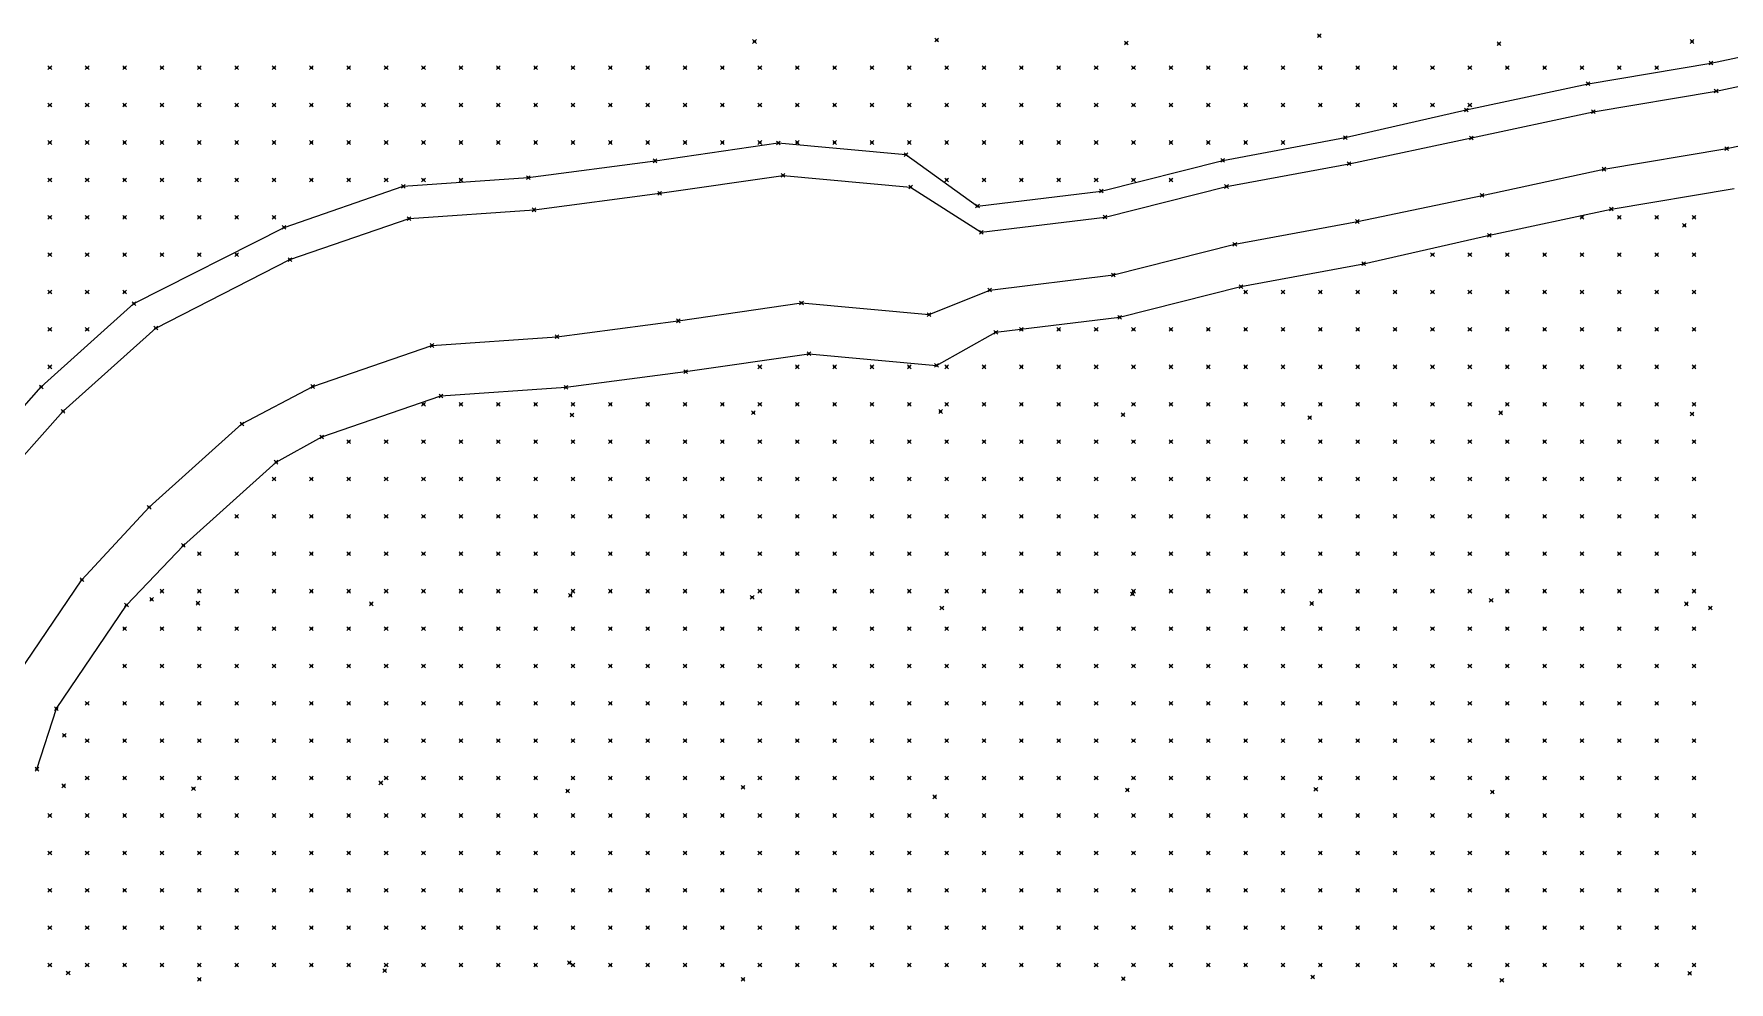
# Model space of a CAD drawing. Header units: metres. Extents: x 441556 to 446409, y 432338 to 461058.
# Drawn here: x 445470.1 to 445606.2, y 434609.2 to 434685.3 of the extents above; entities that cross this region are included whole.
import ezdxf

# ---------------------------------------------------------------- set-up
doc = ezdxf.new("R2010")
doc.units = ezdxf.units.M
doc.header["$MEASUREMENT"] = 0
doc.header["$PDMODE"] = 35
doc.header["$PDSIZE"] = 0.15
for name, color, linetype, lineweight in [('DTM-BRE-RevN_GRP_CANAL IRIGATIE JOS', 2, 'Continuous', 0), ('DTM-BRE-RevN_GRP_CANAL IRIGATIE SUS', 2, 'Continuous', 0), ('DTM-NOK-RevN_LIDAR_co_lidar', 91, 'Continuous', 0), ('DTM-NOK-RevN_RTK', 32, 'Continuous', 0)]:
    doc.layers.add(name, color=color, linetype=linetype, lineweight=lineweight)

msp = doc.modelspace()

# ---------------------------------------------------------------- linework, layer by layer
at = {"layer": 'DTM-BRE-RevN_GRP_CANAL IRIGATIE JOS'}
for p, q in [((445604.711, 434682.953, 325.174), (445614.491, 434685.056, 325.345)), ((445594.847, 434681.3, 325.002), (445604.711, 434682.953, 325.174)), ((445585.066, 434679.196, 324.831), (445594.847, 434681.3, 325.002)), ((445575.359, 434676.979, 324.831), (445585.066, 434679.196, 324.831)), ((445565.521, 434675.146, 324.488), (445575.359, 434676.979, 324.831)), ((445519.956, 434675.114, 323.631), (445529.853, 434676.551, 323.631)), ((445529.853, 434676.551, 323.631), (445540.094, 434675.613, 323.802)), ((445540.094, 434675.613, 323.802), (445545.843, 434671.481, 323.745)), ((445509.785, 434673.771, 323.174), (445519.956, 434675.114, 323.631)), ((445555.772, 434672.692, 324.202), (445565.521, 434675.146, 324.488)), ((445490.182, 434669.779, 322.774), (445499.751, 434673.069, 323.06)), ((445499.751, 434673.069, 323.06), (445509.785, 434673.771, 323.174)), ((445596.711, 434671.242, 325.06), (445606.575, 434672.896, 325.231)), ((445545.843, 434671.481, 323.745), (445555.772, 434672.692, 324.202)), ((445586.93, 434669.139, 324.888), (445596.711, 434671.242, 325.06)), ((445478.134, 434663.661, 322.431), (445490.182, 434669.779, 322.774)), ((445576.829, 434666.856, 324.888), (445586.93, 434669.139, 324.888)), ((445566.99, 434665.024, 324.545), (445576.829, 434666.856, 324.888)), ((445557.242, 434662.569, 324.26), (445566.99, 434665.024, 324.545)), ((445470.691, 434656.982, 322.431), (445478.134, 434663.661, 322.431)), ((445547.313, 434661.359, 323.802), (445557.242, 434662.569, 324.26)), ((445542.548, 434658.704, 323.802), (445547.313, 434661.359, 323.802)), ((445522.411, 434658.206, 323.631), (445532.307, 434659.642, 323.631)), ((445532.307, 434659.642, 323.631), (445542.548, 434658.704, 323.802)), ((445512.811, 434656.955, 323.174), (445522.411, 434658.206, 323.631)), ((445462.669, 434647.901, 322.431), (445470.691, 434656.982, 322.431)), ((445502.776, 434656.253, 323.06), (445512.811, 434656.955, 323.174)), ((445493.208, 434652.964, 322.774), (445502.776, 434656.253, 323.06)), ((445489.545, 434650.944, 322.431), (445493.208, 434652.964, 322.774)), ((445482.102, 434644.265, 322.431), (445489.545, 434650.944, 322.431)), ((445477.537, 434639.483, 322.431), (445482.102, 434644.265, 322.431)), ((445471.913, 434631.175, 322.317), (445477.537, 434639.483, 322.431)), ((445470.345, 434626.317, 322.774), (445471.913, 434631.175, 322.317))]:
    msp.add_line(p, q, dxfattribs=at)
at = {"layer": 'DTM-BRE-RevN_GRP_CANAL IRIGATIE SUS'}
for p, q in [((445605.127, 434680.706, 323.06), (445614.908, 434682.809, 323.231)), ((445595.263, 434679.052, 322.888), (445605.127, 434680.706, 323.06)), ((445585.483, 434676.949, 322.717), (445595.263, 434679.052, 322.888)), ((445575.663, 434674.887, 322.774), (445585.483, 434676.949, 322.717)), ((445605.981, 434676.099, 323.06), (445615.762, 434678.202, 323.231)), ((445596.117, 434674.445, 322.888), (445605.981, 434676.099, 323.06)), ((445565.824, 434673.054, 322.431), (445575.663, 434674.887, 322.774)), ((445586.337, 434672.342, 322.717), (445596.117, 434674.445, 322.888)), ((445520.334, 434672.513, 321.517), (445530.23, 434673.95, 321.517)), ((445530.23, 434673.95, 321.517), (445540.471, 434673.011, 321.688)), ((445540.471, 434673.011, 321.688), (445546.147, 434669.389, 321.688)), ((445556.076, 434670.599, 322.145), (445565.824, 434673.054, 322.431)), ((445510.251, 434671.184, 321.06), (445520.334, 434672.513, 321.517)), ((445576.336, 434670.25, 322.774), (445586.337, 434672.342, 322.717)), ((445490.648, 434667.192, 320.66), (445500.216, 434670.482, 320.945)), ((445500.216, 434670.482, 320.945), (445510.251, 434671.184, 321.06)), ((445546.147, 434669.389, 321.688), (445556.076, 434670.599, 322.145)), ((445566.498, 434668.417, 322.431), (445576.336, 434670.25, 322.774)), ((445556.749, 434665.962, 322.145), (445566.498, 434668.417, 322.431)), ((445479.89, 434661.704, 320.317), (445490.648, 434667.192, 320.66)), ((445541.957, 434662.776, 321.688), (445546.82, 434664.752, 321.688)), ((445546.82, 434664.752, 321.688), (445556.749, 434665.962, 322.145)), ((445521.82, 434662.277, 321.517), (445531.716, 434663.714, 321.517)), ((445531.716, 434663.714, 321.517), (445541.957, 434662.776, 321.688)), ((445512.082, 434661.004, 321.06), (445521.82, 434662.277, 321.517)), ((445472.447, 434655.026, 320.317), (445479.89, 434661.704, 320.317)), ((445502.048, 434660.302, 320.945), (445512.082, 434661.004, 321.06)), ((445492.479, 434657.013, 320.66), (445502.048, 434660.302, 320.945)), ((445486.797, 434654.006, 320.317), (445492.479, 434657.013, 320.66)), ((445464.956, 434646.606, 320.317), (445472.447, 434655.026, 320.317)), ((445479.354, 434647.328, 320.317), (445486.797, 434654.006, 320.317)), ((445473.957, 434641.51, 320.317), (445479.354, 434647.328, 320.317)), ((445468.333, 434633.202, 320.088), (445473.957, 434641.51, 320.317))]:
    msp.add_line(p, q, dxfattribs=at)
at = {"layer": 'DTM-NOK-RevN_LIDAR_co_lidar'}
for p in [(445471.381, 434682.586, 323.142), (445474.38, 434682.586, 322.994), (445477.38, 434682.586, 323.061), (445480.379, 434682.586, 323.021), (445483.378, 434682.586, 323.066), (445486.378, 434682.586, 323.165), (445489.377, 434682.586, 323.208), (445492.377, 434682.586, 323.25), (445495.376, 434682.586, 323.25), (445498.375, 434682.586, 323.309), (445501.375, 434682.586, 323.37), (445504.374, 434682.586, 323.486), (445507.373, 434682.586, 323.606), (445510.373, 434682.586, 323.711), (445513.372, 434682.586, 323.8), (445516.372, 434682.586, 323.915), (445519.371, 434682.586, 323.909), (445522.37, 434682.586, 323.842), (445525.37, 434682.586, 323.791), (445528.369, 434682.586, 323.853), (445531.369, 434682.586, 323.909), (445534.368, 434682.586, 323.91), (445537.367, 434682.586, 323.986), (445540.367, 434682.586, 324.079), (445543.366, 434682.586, 324.11), (445546.365, 434682.586, 324.187), (445549.365, 434682.586, 324.301), (445552.364, 434682.586, 324.273), (445555.364, 434682.586, 324.287), (445558.363, 434682.586, 324.33), (445561.362, 434682.586, 324.383), (445564.362, 434682.586, 324.463), (445567.361, 434682.586, 324.581), (445570.361, 434682.586, 324.685), (445573.36, 434682.586, 324.779), (445576.359, 434682.586, 324.823), (445579.359, 434682.586, 324.863), (445582.358, 434682.586, 324.899), (445585.357, 434682.586, 324.937), (445588.357, 434682.586, 324.978), (445591.356, 434682.586, 324.988), (445594.356, 434682.586, 325.036), (445597.355, 434682.586, 325.049), (445600.354, 434682.586, 324.927), (445471.381, 434679.586, 323.891), (445474.38, 434679.586, 323.892), (445477.38, 434679.586, 323.767), (445480.379, 434679.586, 323.619), (445483.378, 434679.586, 323.543), (445486.378, 434679.586, 323.46), (445489.377, 434679.586, 323.489), (445492.377, 434679.586, 323.583), (445495.376, 434679.586, 323.576), (445498.375, 434679.586, 323.596), (445501.375, 434679.586, 323.598), (445504.374, 434679.586, 323.484), (445507.373, 434679.586, 323.543), (445510.373, 434679.586, 323.659), (445513.372, 434679.586, 323.754), (445516.372, 434679.586, 323.777), (445519.371, 434679.586, 323.832), (445522.37, 434679.586, 323.851), (445525.37, 434679.586, 323.821), (445528.369, 434679.586, 323.915), (445531.369, 434679.586, 324.007), (445534.368, 434679.586, 324.052), (445537.367, 434679.586, 324.127), (445540.367, 434679.586, 324.164), (445543.366, 434679.586, 324.18), (445546.365, 434679.586, 324.175), (445549.365, 434679.586, 324.222), (445552.364, 434679.586, 324.259), (445555.364, 434679.586, 324.335), (445558.363, 434679.586, 324.452), (445561.362, 434679.586, 324.537), (445564.362, 434679.586, 324.612), (445567.361, 434679.586, 324.689), (445570.361, 434679.586, 324.828), (445573.36, 434679.586, 324.992), (445576.359, 434679.586, 325.067), (445579.359, 434679.586, 325.035), (445582.358, 434679.586, 324.98), (445585.357, 434679.586, 324.833), (445471.381, 434676.587, 324.33), (445474.38, 434676.587, 324.237), (445477.38, 434676.587, 324.149), (445480.379, 434676.587, 323.881), (445483.378, 434676.587, 323.588), (445486.378, 434676.587, 323.487), (445489.377, 434676.587, 323.551), (445492.377, 434676.587, 323.757), (445495.376, 434676.587, 323.779), (445498.375, 434676.587, 323.61), (445501.375, 434676.587, 323.443), (445504.374, 434676.587, 323.438), (445507.373, 434676.587, 323.546), (445510.373, 434676.587, 323.631), (445513.372, 434676.587, 323.806), (445516.372, 434676.587, 323.762), (445519.371, 434676.587, 323.865), (445522.37, 434676.587, 323.837), (445525.37, 434676.587, 323.77), (445528.369, 434676.587, 323.879), (445531.369, 434676.587, 323.977), (445534.368, 434676.587, 323.999), (445537.367, 434676.587, 324.163), (445540.367, 434676.587, 324.222), (445543.366, 434676.587, 324.299), (445546.365, 434676.587, 324.338), (445549.365, 434676.587, 324.337), (445552.364, 434676.587, 324.425), (445555.364, 434676.587, 324.485), (445558.363, 434676.587, 324.622), (445561.362, 434676.587, 324.768), (445564.362, 434676.587, 324.776), (445567.361, 434676.587, 324.832), (445570.361, 434676.587, 324.886), (445471.381, 434673.587, 324.174), (445474.38, 434673.587, 324.385), (445477.38, 434673.587, 324.206), (445480.379, 434673.587, 323.703), (445483.378, 434673.587, 323.461), (445486.378, 434673.587, 323.401), (445489.377, 434673.587, 323.406), (445492.377, 434673.587, 323.386), (445495.376, 434673.587, 323.25), (445498.375, 434673.587, 323.129), (445501.375, 434673.587, 323.147), (445504.374, 434673.587, 323.045), (445543.366, 434673.587, 323.9), (445546.365, 434673.587, 324.094), (445549.365, 434673.587, 324.192), (445552.364, 434673.587, 324.359), (445555.364, 434673.587, 324.4), (445558.363, 434673.587, 324.442), (445561.362, 434673.587, 324.496), (445471.381, 434670.588, 324.069), (445474.38, 434670.588, 324.106), (445477.38, 434670.588, 323.899), (445480.379, 434670.588, 323.657), (445483.378, 434670.588, 323.432), (445486.378, 434670.588, 323.186), (445489.377, 434670.588, 322.986), (445594.356, 434670.588, 324.885), (445597.355, 434670.588, 325.041), (445600.354, 434670.588, 325.244), (445603.354, 434670.588, 325.429), (445471.381, 434667.589, 324.002), (445474.38, 434667.589, 323.664), (445477.38, 434667.589, 323.608), (445480.379, 434667.589, 323.386), (445483.378, 434667.589, 322.957), (445486.378, 434667.589, 322.737), (445582.358, 434667.589, 324.52), (445585.357, 434667.589, 324.343), (445588.357, 434667.589, 324.563), (445591.356, 434667.589, 324.934), (445594.356, 434667.589, 325.177), (445597.355, 434667.589, 325.327), (445600.354, 434667.589, 325.351), (445603.354, 434667.589, 325.423), (445471.381, 434664.589, 324.007), (445474.38, 434664.589, 323.58), (445477.38, 434664.589, 323.223), (445567.361, 434664.589, 323.664), (445570.361, 434664.589, 324.497), (445573.36, 434664.589, 324.711), (445576.359, 434664.589, 324.721), (445579.359, 434664.589, 324.795), (445582.358, 434664.589, 324.837), (445585.357, 434664.589, 324.845), (445588.357, 434664.589, 324.925), (445591.356, 434664.589, 325.076), (445594.356, 434664.589, 325.119), (445597.355, 434664.589, 325.204), (445600.354, 434664.589, 325.28), (445603.354, 434664.589, 325.333), (445471.381, 434661.59, 323.628), (445474.38, 434661.59, 323.193), (445549.365, 434661.59, 323.747), (445552.364, 434661.59, 323.901), (445555.364, 434661.59, 324.239), (445558.363, 434661.59, 324.453), (445561.362, 434661.59, 324.536), (445564.362, 434661.59, 324.458), (445567.361, 434661.59, 324.51), (445570.361, 434661.59, 324.706), (445573.36, 434661.59, 324.785), (445576.359, 434661.59, 324.735), (445579.359, 434661.59, 324.8), (445582.358, 434661.59, 324.851), (445585.357, 434661.59, 324.886), (445588.357, 434661.59, 324.944), (445591.356, 434661.59, 325.01), (445594.356, 434661.59, 325.056), (445597.355, 434661.59, 325.119), (445600.354, 434661.59, 325.182), (445603.354, 434661.59, 325.197), (445471.381, 434658.591, 323.2), (445528.369, 434658.591, 323.114), (445531.369, 434658.591, 323.172), (445534.368, 434658.591, 323.384), (445537.367, 434658.591, 323.572), (445540.367, 434658.591, 324.072), (445543.366, 434658.591, 324.042), (445546.365, 434658.591, 324.134), (445549.365, 434658.591, 324.286), (445552.364, 434658.591, 324.434), (445555.364, 434658.591, 324.555), (445558.363, 434658.591, 324.595), (445561.362, 434658.591, 324.674), (445564.362, 434658.591, 324.718), (445567.361, 434658.591, 324.688), (445570.361, 434658.591, 324.665), (445573.36, 434658.591, 324.675), (445576.359, 434658.591, 324.697), (445579.359, 434658.591, 324.753), (445582.358, 434658.591, 324.784), (445585.357, 434658.591, 324.784), (445588.357, 434658.591, 324.843), (445591.356, 434658.591, 324.926), (445594.356, 434658.591, 324.945), (445597.355, 434658.591, 324.986), (445600.354, 434658.591, 325.058), (445603.354, 434658.591, 325.109), (445501.375, 434655.591, 323.28), (445504.374, 434655.591, 323.38), (445507.373, 434655.591, 323.42), (445510.373, 434655.591, 323.379), (445513.372, 434655.591, 323.536), (445516.372, 434655.591, 323.448), (445519.371, 434655.591, 323.527), (445522.37, 434655.591, 323.72), (445525.37, 434655.591, 323.972), (445528.369, 434655.591, 323.951), (445531.369, 434655.591, 323.886), (445534.368, 434655.591, 323.942), (445537.367, 434655.591, 324.004), (445540.367, 434655.591, 324.157), (445543.366, 434655.591, 324.195), (445546.365, 434655.591, 324.249), (445549.365, 434655.591, 324.305), (445552.364, 434655.591, 324.402), (445555.364, 434655.591, 324.49), (445558.363, 434655.591, 324.548), (445561.362, 434655.591, 324.628), (445564.362, 434655.591, 324.64), (445567.361, 434655.591, 324.602), (445570.361, 434655.591, 324.579), (445573.36, 434655.591, 324.583), (445576.359, 434655.591, 324.587), (445579.359, 434655.591, 324.612), (445582.358, 434655.591, 324.636), (445585.357, 434655.591, 324.674), (445588.357, 434655.591, 324.736), (445591.356, 434655.591, 324.814), (445594.356, 434655.591, 324.866), (445597.355, 434655.591, 324.93), (445600.354, 434655.591, 324.984), (445603.354, 434655.591, 325.039), (445495.376, 434652.592, 323.332), (445498.375, 434652.592, 323.452), (445501.375, 434652.592, 323.463), (445504.374, 434652.592, 323.626), (445507.373, 434652.592, 323.642), (445510.373, 434652.592, 323.538), (445513.372, 434652.592, 323.664), (445516.372, 434652.592, 323.648), (445519.371, 434652.592, 323.636), (445522.37, 434652.592, 323.767), (445525.37, 434652.592, 323.934), (445528.369, 434652.592, 324.032), (445531.369, 434652.592, 324.007), (445534.368, 434652.592, 324.044), (445537.367, 434652.592, 324.089), (445540.367, 434652.592, 324.117), (445543.366, 434652.592, 324.165), (445546.365, 434652.592, 324.19), (445549.365, 434652.592, 324.261), (445552.364, 434652.592, 324.303), (445555.364, 434652.592, 324.395), (445558.363, 434652.592, 324.466), (445561.362, 434652.592, 324.48), (445564.362, 434652.592, 324.491), (445567.361, 434652.592, 324.475), (445570.361, 434652.592, 324.494), (445573.36, 434652.592, 324.549), (445576.359, 434652.592, 324.581), (445579.359, 434652.592, 324.6), (445582.358, 434652.592, 324.613), (445585.357, 434652.592, 324.631), (445588.357, 434652.592, 324.715), (445591.356, 434652.592, 324.808), (445594.356, 434652.592, 324.88), (445597.355, 434652.592, 324.924), (445600.354, 434652.592, 324.955), (445603.354, 434652.592, 324.992), (445489.377, 434649.592, 323.166), (445492.377, 434649.592, 323.985), (445495.376, 434649.592, 323.786), (445498.375, 434649.592, 323.604), (445501.375, 434649.592, 323.673), (445504.374, 434649.592, 323.513), (445507.373, 434649.592, 323.678), (445510.373, 434649.592, 323.633), (445513.372, 434649.592, 323.595), (445516.372, 434649.592, 323.656), (445519.371, 434649.592, 323.534), (445522.37, 434649.592, 323.551), (445525.37, 434649.592, 323.826), (445528.369, 434649.592, 324.13), (445531.369, 434649.592, 324.081), (445534.368, 434649.592, 324.053), (445537.367, 434649.592, 324.039), (445540.367, 434649.592, 324.014), (445543.366, 434649.592, 324.047), (445546.365, 434649.592, 324.092), (445549.365, 434649.592, 324.167), (445552.364, 434649.592, 324.224), (445555.364, 434649.592, 324.291), (445558.363, 434649.592, 324.327), (445561.362, 434649.592, 324.373), (445564.362, 434649.592, 324.418), (445567.361, 434649.592, 324.425), (445570.361, 434649.592, 324.457), (445573.36, 434649.592, 324.521), (445576.359, 434649.592, 324.531), (445579.359, 434649.592, 324.528), (445582.358, 434649.592, 324.566), (445585.357, 434649.592, 324.599), (445588.357, 434649.592, 324.645), (445591.356, 434649.592, 324.745), (445594.356, 434649.592, 324.832), (445597.355, 434649.592, 324.87), (445600.354, 434649.592, 324.886), (445603.354, 434649.592, 324.953), (445486.378, 434646.593, 323.345), (445489.377, 434646.593, 323.543), (445492.377, 434646.593, 323.465), (445495.376, 434646.593, 323.314), (445498.375, 434646.593, 323.217), (445501.375, 434646.593, 323.234), (445504.374, 434646.593, 323.192), (445507.373, 434646.593, 323.255), (445510.373, 434646.593, 323.248), (445513.372, 434646.593, 323.3), (445516.372, 434646.593, 323.347), (445519.371, 434646.593, 323.4), (445522.37, 434646.593, 323.466), (445525.37, 434646.593, 323.623), (445528.369, 434646.593, 323.87), (445531.369, 434646.593, 324.017), (445534.368, 434646.593, 323.991), (445537.367, 434646.593, 323.967), (445540.367, 434646.593, 323.949), (445543.366, 434646.593, 324.016), (445546.365, 434646.593, 324.169), (445549.365, 434646.593, 324.216), (445552.364, 434646.593, 324.24), (445555.364, 434646.593, 324.315), (445558.363, 434646.593, 324.382), (445561.362, 434646.593, 324.421), (445564.362, 434646.593, 324.455), (445567.361, 434646.593, 324.522), (445570.361, 434646.593, 324.395), (445573.36, 434646.593, 324.499), (445576.359, 434646.593, 324.495), (445579.359, 434646.593, 324.486), (445582.358, 434646.593, 324.54), (445585.357, 434646.593, 324.621), (445588.357, 434646.593, 324.682), (445591.356, 434646.593, 324.783), (445594.356, 434646.593, 324.814), (445597.355, 434646.593, 324.861), (445600.354, 434646.593, 324.889), (445603.354, 434646.593, 324.962), (445483.378, 434643.594, 323.327), (445486.378, 434643.594, 323.597), (445489.377, 434643.594, 323.455), (445492.377, 434643.594, 323.283), (445495.376, 434643.594, 323.181), (445498.375, 434643.594, 323.121), (445501.375, 434643.594, 323.114), (445504.374, 434643.594, 323.098), (445507.373, 434643.594, 323.128), (445510.373, 434643.594, 323.171), (445513.372, 434643.594, 323.261), (445516.372, 434643.594, 323.328), (445519.371, 434643.594, 323.36), (445522.37, 434643.594, 323.399), (445525.37, 434643.594, 323.468), (445528.369, 434643.594, 323.651), (445531.369, 434643.594, 323.908), (445534.368, 434643.594, 323.879), (445537.367, 434643.594, 323.93), (445540.367, 434643.594, 324), (445543.366, 434643.594, 324.113), (445546.365, 434643.594, 324.205), (445549.365, 434643.594, 324.213), (445552.364, 434643.594, 324.24), (445555.364, 434643.594, 324.366), (445558.363, 434643.594, 324.392), (445561.362, 434643.594, 324.381), (445564.362, 434643.594, 324.341), (445567.361, 434643.594, 324.339), (445570.361, 434643.594, 324.35), (445573.36, 434643.594, 324.433), (445576.359, 434643.594, 324.451), (445579.359, 434643.594, 324.458), (445582.358, 434643.594, 324.505), (445585.357, 434643.594, 324.594), (445588.357, 434643.594, 324.64), (445591.356, 434643.594, 324.713), (445594.356, 434643.594, 324.737), (445597.355, 434643.594, 324.82), (445600.354, 434643.594, 324.899), (445603.354, 434643.594, 325.01), (445480.379, 434640.594, 322.865), (445483.378, 434640.594, 323.396), (445486.378, 434640.594, 323.601), (445489.377, 434640.594, 323.49), (445492.377, 434640.594, 323.367), (445495.376, 434640.594, 323.226), (445498.375, 434640.594, 323.164), (445501.375, 434640.594, 323.163), (445504.374, 434640.594, 323.13), (445507.373, 434640.594, 323.164), (445510.373, 434640.594, 323.236), (445513.372, 434640.594, 323.301), (445516.372, 434640.594, 323.354), (445519.371, 434640.594, 323.372), (445522.37, 434640.594, 323.393), (445525.37, 434640.594, 323.454), (445528.369, 434640.594, 323.572), (445531.369, 434640.594, 323.761), (445534.368, 434640.594, 323.846), (445537.367, 434640.594, 323.965), (445540.367, 434640.594, 323.994), (445543.366, 434640.594, 323.963), (445546.365, 434640.594, 324.048), (445549.365, 434640.594, 324.09), (445552.364, 434640.594, 324.157), (445555.364, 434640.594, 324.245), (445558.363, 434640.594, 324.244), (445561.362, 434640.594, 324.27), (445564.362, 434640.594, 324.299), (445567.361, 434640.594, 324.33), (445570.361, 434640.594, 324.406), (445573.36, 434640.594, 324.478), (445576.359, 434640.594, 324.527), (445579.359, 434640.594, 324.511), (445582.358, 434640.594, 324.523), (445585.357, 434640.594, 324.525), (445588.357, 434640.594, 324.588), (445591.356, 434640.594, 324.685), (445594.356, 434640.594, 324.728), (445597.355, 434640.594, 324.819), (445600.354, 434640.594, 324.861), (445603.354, 434640.594, 324.979), (445477.38, 434637.595, 322.998), (445480.379, 434637.595, 323.649), (445483.378, 434637.595, 323.579), (445486.378, 434637.595, 323.574), (445489.377, 434637.595, 323.466), (445492.377, 434637.595, 323.361), (445495.376, 434637.595, 323.313), (445498.375, 434637.595, 323.345), (445501.375, 434637.595, 323.262), (445504.374, 434637.595, 323.211), (445507.373, 434637.595, 323.231), (445510.373, 434637.595, 323.28), (445513.372, 434637.595, 323.277), (445516.372, 434637.595, 323.226), (445519.371, 434637.595, 323.233), (445522.37, 434637.595, 323.265), (445525.37, 434637.595, 323.35), (445528.369, 434637.595, 323.611), (445531.369, 434637.595, 323.896), (445534.368, 434637.595, 323.926), (445537.367, 434637.595, 323.864), (445540.367, 434637.595, 323.879), (445543.366, 434637.595, 323.904), (445546.365, 434637.595, 323.942), (445549.365, 434637.595, 324.031), (445552.364, 434637.595, 324.103), (445555.364, 434637.595, 324.144), (445558.363, 434637.595, 324.231), (445561.362, 434637.595, 324.275), (445564.362, 434637.595, 324.314), (445567.361, 434637.595, 324.394), (445570.361, 434637.595, 324.441), (445573.36, 434637.595, 324.461), (445576.359, 434637.595, 324.519), (445579.359, 434637.595, 324.531), (445582.358, 434637.595, 324.532), (445585.357, 434637.595, 324.589), (445588.357, 434637.595, 324.706), (445591.356, 434637.595, 324.684), (445594.356, 434637.595, 324.737), (445597.355, 434637.595, 324.834), (445600.354, 434637.595, 324.909), (445603.354, 434637.595, 325.048), (445477.38, 434634.595, 323.223), (445480.379, 434634.595, 323.566), (445483.378, 434634.595, 323.506), (445486.378, 434634.595, 323.468), (445489.377, 434634.595, 323.346), (445492.377, 434634.595, 323.256), (445495.376, 434634.595, 323.263), (445498.375, 434634.595, 323.324), (445501.375, 434634.595, 323.304), (445504.374, 434634.595, 323.229), (445507.373, 434634.595, 323.16), (445510.373, 434634.595, 323.147), (445513.372, 434634.595, 323.15), (445516.372, 434634.595, 323.08), (445519.371, 434634.595, 323.078), (445522.37, 434634.595, 323.139), (445525.37, 434634.595, 323.237), (445528.369, 434634.595, 323.448), (445531.369, 434634.595, 323.771), (445534.368, 434634.595, 323.807), (445537.367, 434634.595, 323.738), (445540.367, 434634.595, 323.836), (445543.366, 434634.595, 323.916), (445546.365, 434634.595, 323.973), (445549.365, 434634.595, 324.06), (445552.364, 434634.595, 324.107), (445555.364, 434634.595, 324.124), (445558.363, 434634.595, 324.193), (445561.362, 434634.595, 324.278), (445564.362, 434634.595, 324.323), (445567.361, 434634.595, 324.343), (445570.361, 434634.595, 324.412), (445573.36, 434634.595, 324.482), (445576.359, 434634.595, 324.508), (445579.359, 434634.595, 324.46), (445582.358, 434634.595, 324.44), (445585.357, 434634.595, 324.502), (445588.357, 434634.595, 324.556), (445591.356, 434634.595, 324.658), (445594.356, 434634.595, 324.757), (445597.355, 434634.595, 324.847), (445600.354, 434634.595, 324.934), (445603.354, 434634.595, 325.035), (445474.38, 434631.596, 322.95), (445477.38, 434631.596, 323.574), (445480.379, 434631.596, 323.419), (445483.378, 434631.596, 323.302), (445486.378, 434631.596, 323.217), (445489.377, 434631.596, 323.142), (445492.377, 434631.596, 323.17), (445495.376, 434631.596, 323.249), (445498.375, 434631.596, 323.326), (445501.375, 434631.596, 323.334), (445504.374, 434631.596, 323.266), (445507.373, 434631.596, 323.127), (445510.373, 434631.596, 323.09), (445513.372, 434631.596, 323.067), (445516.372, 434631.596, 323.022), (445519.371, 434631.596, 323.021), (445522.37, 434631.596, 323.026), (445525.37, 434631.596, 323.07), (445528.369, 434631.596, 323.228), (445531.369, 434631.596, 323.443), (445534.368, 434631.596, 323.509), (445537.367, 434631.596, 323.637), (445540.367, 434631.596, 323.758), (445543.366, 434631.596, 323.899), (445546.365, 434631.596, 324.015), (445549.365, 434631.596, 324.037), (445552.364, 434631.596, 324.021), (445555.364, 434631.596, 324.011), (445558.363, 434631.596, 324.076), (445561.362, 434631.596, 324.143), (445564.362, 434631.596, 324.125), (445567.361, 434631.596, 324.195), (445570.361, 434631.596, 324.252), (445573.36, 434631.596, 324.334), (445576.359, 434631.596, 324.332), (445579.359, 434631.596, 324.333), (445582.358, 434631.596, 324.401), (445585.357, 434631.596, 324.474), (445588.357, 434631.596, 324.528), (445591.356, 434631.596, 324.585), (445594.356, 434631.596, 324.639), (445597.355, 434631.596, 324.77), (445600.354, 434631.596, 324.903), (445603.354, 434631.596, 324.993), (445474.38, 434628.597, 323.317), (445477.38, 434628.597, 323.456), (445480.379, 434628.597, 323.307), (445483.378, 434628.597, 323.15), (445486.378, 434628.597, 323.082), (445489.377, 434628.597, 323.122), (445492.377, 434628.597, 323.183), (445495.376, 434628.597, 323.198), (445498.375, 434628.597, 323.249), (445501.375, 434628.597, 323.256), (445504.374, 434628.597, 323.17), (445507.373, 434628.597, 323.063), (445510.373, 434628.597, 323.03), (445513.372, 434628.597, 323.021), (445516.372, 434628.597, 323.072), (445519.371, 434628.597, 323.036), (445522.37, 434628.597, 322.988), (445525.37, 434628.597, 322.959), (445528.369, 434628.597, 323.055), (445531.369, 434628.597, 323.27), (445534.368, 434628.597, 323.366), (445537.367, 434628.597, 323.549), (445540.367, 434628.597, 323.631), (445543.366, 434628.597, 323.722), (445546.365, 434628.597, 323.799), (445549.365, 434628.597, 323.851), (445552.364, 434628.597, 323.909), (445555.364, 434628.597, 323.971), (445558.363, 434628.597, 324.001), (445561.362, 434628.597, 324.034), (445564.362, 434628.597, 324.067), (445567.361, 434628.597, 324.112), (445570.361, 434628.597, 324.157), (445573.36, 434628.597, 324.205), (445576.359, 434628.597, 324.249), (445579.359, 434628.597, 324.318), (445582.358, 434628.597, 324.38), (445585.357, 434628.597, 324.467), (445588.357, 434628.597, 324.512), (445591.356, 434628.597, 324.492), (445594.356, 434628.597, 324.466), (445597.355, 434628.597, 324.488), (445600.354, 434628.597, 324.55), (445603.354, 434628.597, 324.595), (445474.38, 434625.597, 322.963), (445477.38, 434625.597, 322.926), (445480.379, 434625.597, 323.027), (445483.378, 434625.597, 323.081), (445486.378, 434625.597, 323.107), (445489.377, 434625.597, 323.19), (445492.377, 434625.597, 323.238), (445495.376, 434625.597, 323.18), (445498.375, 434625.597, 323.208), (445501.375, 434625.597, 323.174), (445504.374, 434625.597, 323.077), (445507.373, 434625.597, 323.038), (445510.373, 434625.597, 323.121), (445513.372, 434625.597, 323.181), (445516.372, 434625.597, 323.162), (445519.371, 434625.597, 323.161), (445522.37, 434625.597, 323.152), (445525.37, 434625.597, 323.128), (445528.369, 434625.597, 323.081), (445531.369, 434625.597, 323.054), (445534.368, 434625.597, 323.243), (445537.367, 434625.597, 323.506), (445540.367, 434625.597, 323.6), (445543.366, 434625.597, 323.748), (445546.365, 434625.597, 323.894), (445549.365, 434625.597, 323.923), (445552.364, 434625.597, 323.931), (445555.364, 434625.597, 323.933), (445558.363, 434625.597, 323.898), (445561.362, 434625.597, 323.889), (445564.362, 434625.597, 323.994), (445567.361, 434625.597, 324.071), (445570.361, 434625.597, 324.155), (445573.36, 434625.597, 324.242), (445576.359, 434625.597, 324.326), (445579.359, 434625.597, 324.399), (445582.358, 434625.597, 324.421), (445585.357, 434625.597, 324.471), (445588.357, 434625.597, 324.52), (445591.356, 434625.597, 324.459), (445594.356, 434625.597, 324.39), (445597.355, 434625.597, 324.361), (445600.354, 434625.597, 324.376), (445603.354, 434625.597, 324.365), (445471.381, 434622.598, 321.859), (445474.38, 434622.598, 322.985), (445477.38, 434622.598, 322.858), (445480.379, 434622.598, 323.017), (445483.378, 434622.598, 323.119), (445486.378, 434622.598, 323.13), (445489.377, 434622.598, 323.128), (445492.377, 434622.598, 323.132), (445495.376, 434622.598, 323.215), (445498.375, 434622.598, 323.369), (445501.375, 434622.598, 323.296), (445504.374, 434622.598, 323.287), (445507.373, 434622.598, 323.376), (445510.373, 434622.598, 323.421), (445513.372, 434622.598, 323.388), (445516.372, 434622.598, 323.322), (445519.371, 434622.598, 323.27), (445522.37, 434622.598, 323.236), (445525.37, 434622.598, 323.186), (445528.369, 434622.598, 323.146), (445531.369, 434622.598, 323.146), (445534.368, 434622.598, 323.298), (445537.367, 434622.598, 323.541), (445540.367, 434622.598, 323.687), (445543.366, 434622.598, 323.824), (445546.365, 434622.598, 323.957), (445549.365, 434622.598, 323.934), (445552.364, 434622.598, 323.898), (445555.364, 434622.598, 323.867), (445558.363, 434622.598, 323.853), (445561.362, 434622.598, 323.88), (445564.362, 434622.598, 323.963), (445567.361, 434622.598, 324.082), (445570.361, 434622.598, 324.2), (445573.36, 434622.598, 324.303), (445576.359, 434622.598, 324.382), (445579.359, 434622.598, 324.367), (445582.358, 434622.598, 324.406), (445585.357, 434622.598, 324.455), (445588.357, 434622.598, 324.474), (445591.356, 434622.598, 324.397), (445594.356, 434622.598, 324.27), (445597.355, 434622.598, 324.163), (445600.354, 434622.598, 324.155), (445603.354, 434622.598, 324.203), (445471.381, 434619.599, 322.76), (445474.38, 434619.599, 323.44), (445477.38, 434619.599, 323.043), (445480.379, 434619.599, 323.068), (445483.378, 434619.599, 323.067), (445486.378, 434619.599, 323.046), (445489.377, 434619.599, 323.049), (445492.377, 434619.599, 323.093), (445495.376, 434619.599, 323.185), (445498.375, 434619.599, 323.355), (445501.375, 434619.599, 323.435), (445504.374, 434619.599, 323.386), (445507.373, 434619.599, 323.489), (445510.373, 434619.599, 323.498), (445513.372, 434619.599, 323.426), (445516.372, 434619.599, 323.407), (445519.371, 434619.599, 323.366), (445522.37, 434619.599, 323.304), (445525.37, 434619.599, 323.243), (445528.369, 434619.599, 323.198), (445531.369, 434619.599, 323.151), (445534.368, 434619.599, 323.267), (445537.367, 434619.599, 323.618), (445540.367, 434619.599, 323.776), (445543.366, 434619.599, 323.898), (445546.365, 434619.599, 324.091), (445549.365, 434619.599, 323.949), (445552.364, 434619.599, 323.89), (445555.364, 434619.599, 323.867), (445558.363, 434619.599, 323.871), (445561.362, 434619.599, 323.858), (445564.362, 434619.599, 323.936), (445567.361, 434619.599, 324.034), (445570.361, 434619.599, 324.078), (445573.36, 434619.599, 324.091), (445576.359, 434619.599, 324.129), (445579.359, 434619.599, 324.032), (445582.358, 434619.599, 324.063), (445585.357, 434619.599, 324.046), (445588.357, 434619.599, 323.991), (445591.356, 434619.599, 323.969), (445594.356, 434619.599, 323.943), (445597.355, 434619.599, 323.985), (445600.354, 434619.599, 324.092), (445603.354, 434619.599, 324.267), (445471.381, 434616.599, 322.82), (445474.38, 434616.599, 323.618), (445477.38, 434616.599, 323.197), (445480.379, 434616.599, 323.106), (445483.378, 434616.599, 323.106), (445486.378, 434616.599, 323.081), (445489.377, 434616.599, 323.092), (445492.377, 434616.599, 323.105), (445495.376, 434616.599, 323.184), (445498.375, 434616.599, 323.294), (445501.375, 434616.599, 323.339), (445504.374, 434616.599, 323.384), (445507.373, 434616.599, 323.485), (445510.373, 434616.599, 323.573), (445513.372, 434616.599, 323.565), (445516.372, 434616.599, 323.598), (445519.371, 434616.599, 323.538), (445522.37, 434616.599, 323.519), (445525.37, 434616.599, 323.437), (445528.369, 434616.599, 323.33), (445531.369, 434616.599, 323.236), (445534.368, 434616.599, 323.316), (445537.367, 434616.599, 323.542), (445540.367, 434616.599, 323.759), (445543.366, 434616.599, 323.925), (445546.365, 434616.599, 323.948), (445549.365, 434616.599, 323.898), (445552.364, 434616.599, 323.801), (445555.364, 434616.599, 323.746), (445558.363, 434616.599, 323.687), (445561.362, 434616.599, 323.654), (445564.362, 434616.599, 323.687), (445567.361, 434616.599, 323.741), (445570.361, 434616.599, 323.669), (445573.36, 434616.599, 323.619), (445576.359, 434616.599, 323.535), (445579.359, 434616.599, 323.543), (445582.358, 434616.599, 323.641), (445585.357, 434616.599, 323.714), (445588.357, 434616.599, 323.797), (445591.356, 434616.599, 323.889), (445594.356, 434616.599, 324.034), (445597.355, 434616.599, 324.125), (445600.354, 434616.599, 324.243), (445603.354, 434616.599, 324.387), (445471.381, 434613.6, 322.557), (445474.38, 434613.6, 323.355), (445477.38, 434613.6, 323.162), (445480.379, 434613.6, 323.098), (445483.378, 434613.6, 323.089), (445486.378, 434613.6, 323.097), (445489.377, 434613.6, 323.137), (445492.377, 434613.6, 323.186), (445495.376, 434613.6, 323.236), (445498.375, 434613.6, 323.281), (445501.375, 434613.6, 323.332), (445504.374, 434613.6, 323.376), (445507.373, 434613.6, 323.499), (445510.373, 434613.6, 323.594), (445513.372, 434613.6, 323.621), (445516.372, 434613.6, 323.636), (445519.371, 434613.6, 323.632), (445522.37, 434613.6, 323.57), (445525.37, 434613.6, 323.503), (445528.369, 434613.6, 323.374), (445531.369, 434613.6, 323.281), (445534.368, 434613.6, 323.326), (445537.367, 434613.6, 323.478), (445540.367, 434613.6, 323.52), (445543.366, 434613.6, 323.535), (445546.365, 434613.6, 323.789), (445549.365, 434613.6, 323.665), (445552.364, 434613.6, 323.494), (445555.364, 434613.6, 323.408), (445558.363, 434613.6, 323.382), (445561.362, 434613.6, 323.355), (445564.362, 434613.6, 323.342), (445567.361, 434613.6, 323.427), (445570.361, 434613.6, 323.471), (445573.36, 434613.6, 323.486), (445576.359, 434613.6, 323.517), (445579.359, 434613.6, 323.616), (445582.358, 434613.6, 323.723), (445585.357, 434613.6, 323.812), (445588.357, 434613.6, 323.888), (445591.356, 434613.6, 323.969), (445594.356, 434613.6, 324.123), (445597.355, 434613.6, 324.248), (445600.354, 434613.6, 324.315), (445603.354, 434613.6, 324.461), (445471.381, 434610.6, 322.056), (445474.38, 434610.6, 323.126), (445477.38, 434610.6, 323.204), (445480.379, 434610.6, 323.127), (445483.378, 434610.6, 323.101), (445486.378, 434610.6, 323.13), (445489.377, 434610.6, 323.204), (445492.377, 434610.6, 323.252), (445495.376, 434610.6, 323.277), (445498.375, 434610.6, 323.3), (445501.375, 434610.6, 323.335), (445504.374, 434610.6, 323.4), (445507.373, 434610.6, 323.5), (445510.373, 434610.6, 323.646), (445513.372, 434610.6, 323.645), (445516.372, 434610.6, 323.613), (445519.371, 434610.6, 323.662), (445522.37, 434610.6, 323.638), (445525.37, 434610.6, 323.58), (445528.369, 434610.6, 323.4), (445531.369, 434610.6, 323.248), (445534.368, 434610.6, 323.074), (445537.367, 434610.6, 322.982), (445540.367, 434610.6, 322.934), (445543.366, 434610.6, 322.914), (445546.365, 434610.6, 323.09), (445549.365, 434610.6, 323.212), (445552.364, 434610.6, 323.219), (445555.364, 434610.6, 323.254), (445558.363, 434610.6, 323.306), (445561.362, 434610.6, 323.348), (445564.362, 434610.6, 323.431), (445567.361, 434610.6, 323.495), (445570.361, 434610.6, 323.478), (445573.36, 434610.6, 323.576), (445576.359, 434610.6, 323.691), (445579.359, 434610.6, 323.672), (445582.358, 434610.6, 323.785), (445585.357, 434610.6, 323.931), (445588.357, 434610.6, 323.999), (445591.356, 434610.6, 324.117), (445594.356, 434610.6, 324.271), (445597.355, 434610.6, 324.417), (445600.354, 434610.6, 324.595), (445603.354, 434610.6, 324.75)]:
    msp.add_point(p, dxfattribs=at)
at = {"layer": 'DTM-NOK-RevN_RTK'}
for p in [(445573.273, 434685.145, 324.714), (445527.939, 434684.686, 323.8), (445542.565, 434684.799, 323.959), (445557.777, 434684.566, 324.276), (445587.694, 434684.506, 324.91), (445603.194, 434684.686, 325.312), (445604.711, 434682.953, 325.174), (445594.847, 434681.3, 325.002), (445605.127, 434680.706, 323.06), (445585.066, 434679.196, 324.831), (445595.263, 434679.052, 322.888), (445575.359, 434676.979, 324.831), (445585.483, 434676.949, 322.717), (445529.853, 434676.551, 323.631), (445540.094, 434675.613, 323.802), (445605.981, 434676.099, 323.06), (445519.956, 434675.114, 323.631), (445565.521, 434675.146, 324.488), (445575.663, 434674.887, 322.774), (445596.117, 434674.445, 322.888), (445499.751, 434673.069, 323.06), (445509.785, 434673.771, 323.174), (445530.23, 434673.95, 321.517), (445540.471, 434673.011, 321.688), (445555.772, 434672.692, 324.202), (445565.824, 434673.054, 322.431), (445520.334, 434672.513, 321.517), (445545.843, 434671.481, 323.745), (445586.337, 434672.342, 322.717), (445500.216, 434670.482, 320.945), (445510.251, 434671.184, 321.06), (445556.076, 434670.599, 322.145), (445576.336, 434670.25, 322.774), (445596.711, 434671.242, 325.06), (445602.576, 434669.933, 325.506), (445490.182, 434669.779, 322.774), (445546.147, 434669.389, 321.688), (445586.93, 434669.139, 324.888), (445490.648, 434667.192, 320.66), (445566.498, 434668.417, 322.431), (445556.749, 434665.962, 322.145), (445576.829, 434666.856, 324.888), (445546.82, 434664.752, 321.688), (445566.99, 434665.024, 324.545), (445478.134, 434663.661, 322.431), (445531.716, 434663.714, 321.517), (445521.82, 434662.277, 321.517), (445541.957, 434662.776, 321.688), (445557.242, 434662.569, 324.26), (445479.89, 434661.704, 320.317), (445512.082, 434661.004, 321.06), (445547.313, 434661.359, 323.802), (445502.048, 434660.302, 320.945), (445532.307, 434659.642, 323.631), (445522.411, 434658.206, 323.631), (445542.548, 434658.704, 323.802), (445470.691, 434656.982, 322.431), (445492.479, 434657.013, 320.66), (445512.811, 434656.955, 323.174), (445472.447, 434655.026, 320.317), (445502.776, 434656.253, 323.06), (445542.874, 434655.009, 324.181), (445486.797, 434654.006, 320.317), (445513.284, 434654.73, 323.625), (445527.853, 434654.909, 323.993), (445557.523, 434654.747, 324.444), (445572.508, 434654.521, 324.505), (445587.838, 434654.899, 324.69), (445603.196, 434654.807, 325.05), (445493.208, 434652.964, 322.774), (445489.545, 434650.944, 322.431), (445479.354, 434647.328, 320.317), (445482.102, 434644.265, 322.431), (445473.957, 434641.51, 320.317), (445513.16, 434640.266, 323.344), (445527.753, 434640.1, 323.497), (445558.279, 434640.357, 324.127), (445477.537, 434639.483, 322.431), (445479.553, 434639.933, 323.008), (445483.264, 434639.634, 322.992), (445497.184, 434639.576, 323.129), (445542.976, 434639.244, 323.773), (445572.672, 434639.604, 324.393), (445587.068, 434639.859, 324.589), (445602.742, 434639.58, 324.878), (445604.657, 434639.25, 324.992), (445471.913, 434631.175, 322.317), (445472.54, 434629.033, 322.914), (445470.345, 434626.317, 322.774), (445497.952, 434625.22, 323.182), (445472.5, 434624.979, 322.845), (445482.911, 434624.761, 323.067), (445512.944, 434624.568, 323.397), (445527.021, 434624.867, 323.342), (445542.408, 434624.093, 323.778), (445557.871, 434624.653, 323.887), (445572.995, 434624.698, 324.196), (445587.164, 434624.487, 324.56), (445498.258, 434610.151, 323.307), (445513.081, 434610.783, 323.659), (445472.854, 434609.971, 322.926), (445483.384, 434609.459, 323.194), (445527.027, 434609.466, 323.323), (445557.546, 434609.503, 323.259), (445572.747, 434609.645, 323.554), (445587.924, 434609.386, 324.147), (445603.007, 434609.938, 324.747)]:
    msp.add_point(p, dxfattribs=at)

doc.saveas('drawing.dxf')
